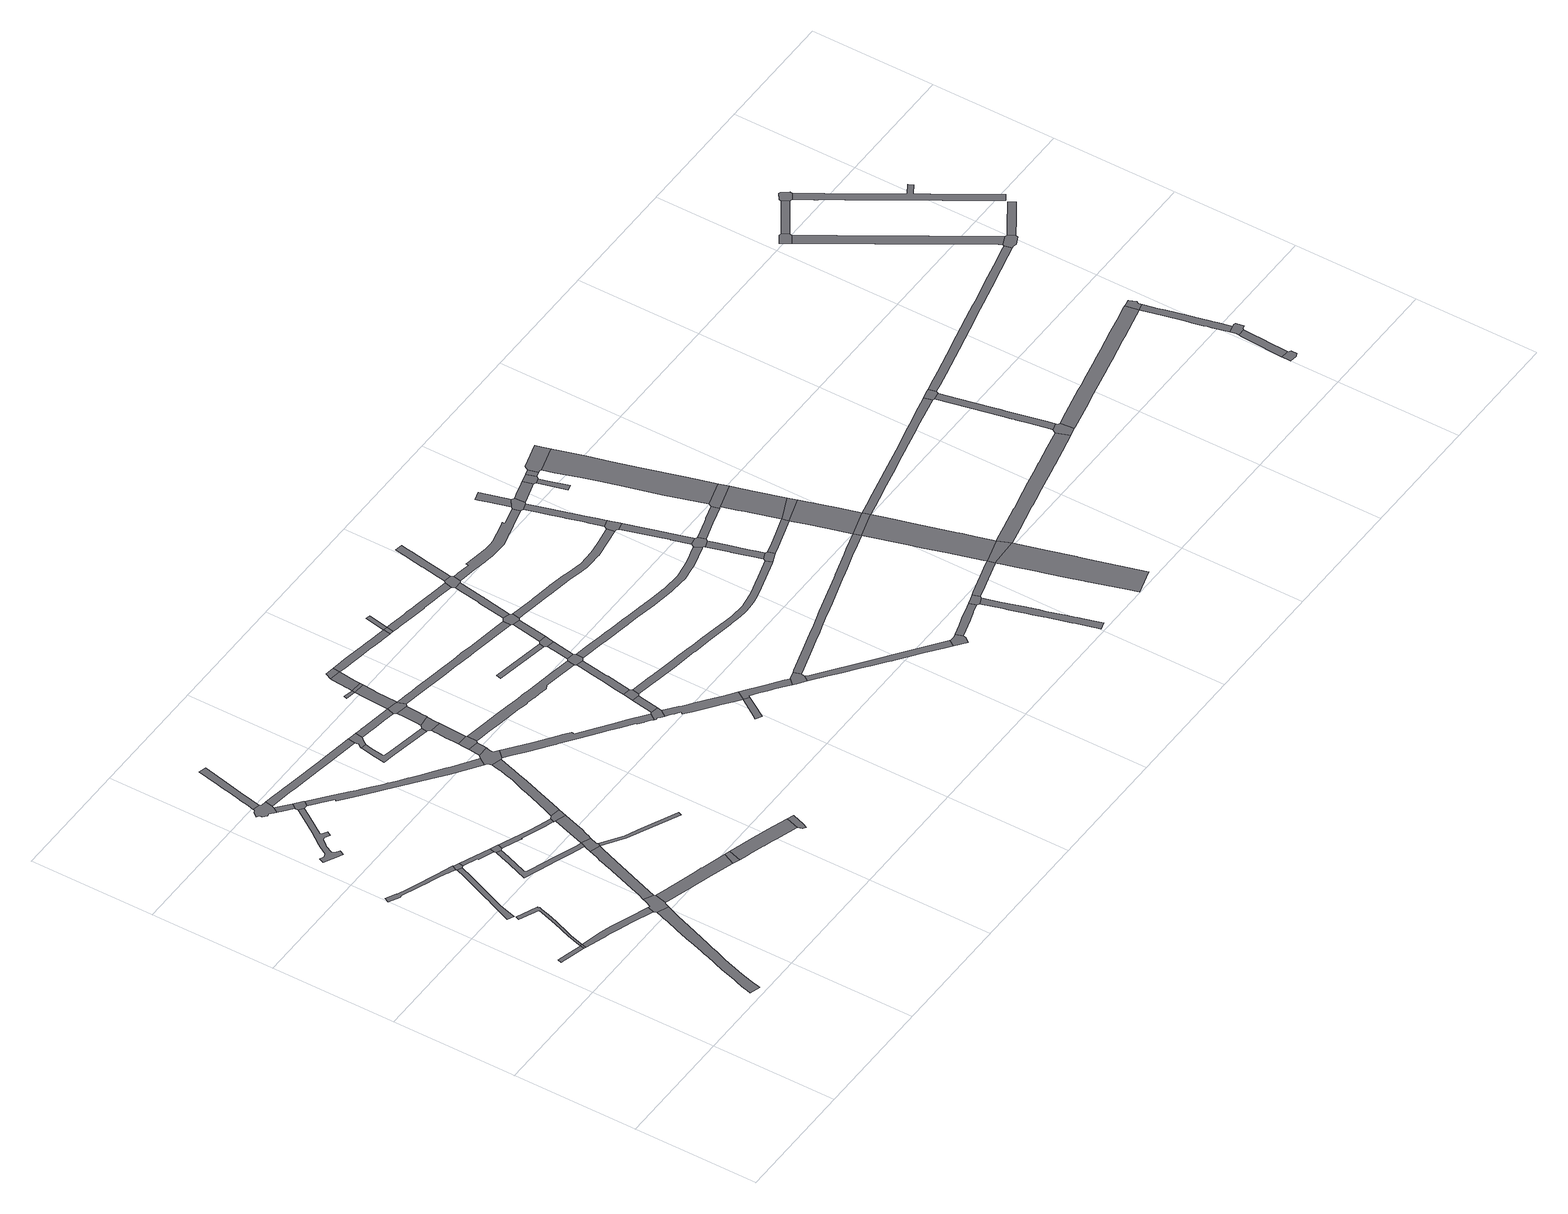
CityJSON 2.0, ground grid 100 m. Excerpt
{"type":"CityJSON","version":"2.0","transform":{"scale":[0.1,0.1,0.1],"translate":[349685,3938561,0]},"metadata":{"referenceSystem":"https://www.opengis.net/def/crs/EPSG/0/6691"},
"CityObjects":{
"road1":{"type":"Road","attributes":{"RoadStructureAttribute.sectionType":"1"},"geometry":[{"type":"MultiSurface","lod":"1","boundaries":[[[0,1,2,3,4,5,6]]]}]},
"road2":{"type":"Road","geometry":[{"type":"MultiSurface","lod":"1","boundaries":[[[7,8,9,0,6]]]}]},
"road3":{"type":"Road","attributes":{"RoadStructureAttribute.sectionType":"1"},"geometry":[{"type":"MultiSurface","lod":"1","boundaries":[[[10,11,12,13,14,15,16,17,9,8,18,19,20,21,22,23,24,25,26,27,28]]]}]},
"road4":{"type":"Road","attributes":{"function":"3","RoadStructureAttribute.sectionType":"1"},"geometry":[{"type":"MultiSurface","lod":"1","boundaries":[[[29,30,31,32,33,34,35,36,37,38,39,40,41,42,43,44,45,46,47,48,49,50,51,52,53,54,55,56,57,58,59,60,61,62,63,64,65,66,67,68,69,70,71,72,73]]]}]},
"road5":{"type":"Road","attributes":{"RoadStructureAttribute.sectionType":"1"},"geometry":[{"type":"MultiSurface","lod":"1","boundaries":[[[74,75,76,77,78,79,80,8,7,81,82,83,84,85,86,87,88]]]}]},
"road6":{"type":"Road","attributes":{"RoadStructureAttribute.sectionType":"1"},"geometry":[{"type":"MultiSurface","lod":"1","boundaries":[[[89,90,91,92,93,94,95,96,97,98,99,100,101,102,103,104,105,106,107,108,109,110,111,112,113,114]]]}]},
"road7":{"type":"Road","attributes":{"RoadStructureAttribute.sectionType":"1"},"geometry":[{"type":"MultiSurface","lod":"1","boundaries":[[[115,116,117,118,119,120,121,122,123,124,125,126,127,128,129,130,131,132,133,134,135,136,137,138,139,140]]]}]},
"road8":{"type":"Road","geometry":[{"type":"MultiSurface","lod":"1","boundaries":[[[141,142,105,104,126,125,143]]]}]},
"road9":{"type":"Road","geometry":[{"type":"MultiSurface","lod":"1","boundaries":[[[144,145,146,147,148,149,150,151,152,153,154,155,156,157,158,159,160,161,162,163,164,165,166,167]]]}]},
"road10":{"type":"Road","geometry":[{"type":"MultiSurface","lod":"1","boundaries":[[[87,44,43,168,169,170,171,172,173,174,88]]]}]},
"road11":{"type":"Road","attributes":{"RoadStructureAttribute.sectionType":"1"},"geometry":[{"type":"MultiSurface","lod":"1","boundaries":[[[175,176,177,178,179,180,141,143]]]}]},
"road12":{"type":"Road","geometry":[{"type":"MultiSurface","lod":"1","boundaries":[[[181,182,183,184,185,186,187,188,189,190,191,192,193,194]]]}]},
"road13":{"type":"Road","attributes":{"RoadStructureAttribute.sectionType":"1"},"geometry":[{"type":"MultiSurface","lod":"1","boundaries":[[[195,196,187,186,197,198,199]]]}]},
"road14":{"type":"Road","geometry":[{"type":"MultiSurface","lod":"1","boundaries":[[[200,201,202,179,178,203]]]}]},
"road15":{"type":"Road","attributes":{"RoadStructureAttribute.sectionType":"1"},"geometry":[{"type":"MultiSurface","lod":"1","boundaries":[[[204,205,206,207,208,209,210,211,212,213,214,215,216,217,218,200,203,219,220,221,222,223,224,225,226,227,228,229]]]}]},
"road16":{"type":"Road","geometry":[{"type":"MultiSurface","lod":"1","boundaries":[[[144,167,230,231,232,195,199]]]}]},
"road17":{"type":"Road","attributes":{"RoadStructureAttribute.sectionType":"1"},"geometry":[{"type":"MultiSurface","lod":"1","boundaries":[[[191,233,234,235,236,237,238,239,240,241,242,243,244,245,246,192]]]}]},
"road18":{"type":"Road","attributes":{"RoadStructureAttribute.sectionType":"1"},"geometry":[{"type":"MultiSurface","lod":"1","boundaries":[[[247,248,249,250,251,252,253,254,170,169,255,256,257,258,259]]]}]},
"road19":{"type":"Road","attributes":{"RoadStructureAttribute.sectionType":"1"},"geometry":[{"type":"MultiSurface","lod":"1","boundaries":[[[260,261,262,263,264,265,266,202,201,267,268,269,270,271,272,273,274,275,276]]]}]},
"road20":{"type":"Road","geometry":[{"type":"MultiSurface","lod":"1","boundaries":[[[277,278,279,280,281,282,283,204,229]]]}]},
"road21":{"type":"Road","attributes":{"RoadStructureAttribute.sectionType":"1"},"geometry":[{"type":"MultiSurface","lod":"1","boundaries":[[[284,285,286,287,279,288,289,290,291,292,293,294,280,279,278,295,296,297,298,299,300,301,302,303,304,305,172,171]]]}]},
"road22":{"type":"Road","attributes":{"function":"3","RoadStructureAttribute.sectionType":"1"},"geometry":[{"type":"MultiSurface","lod":"1","boundaries":[[[306,204,283,307,308,309,310,311,312]]]}]},
"road23":{"type":"Road","geometry":[{"type":"MultiSurface","lod":"1","boundaries":[[[313,314,247,259]]]}]},
"road24":{"type":"Road","attributes":{"RoadStructureAttribute.sectionType":"1"},"geometry":[{"type":"MultiSurface","lod":"1","boundaries":[[[315,316,317,318,319,320,321,322,323,324,325,189,188,326,327,328,329,330,331,332,333,334,335,336,337]]]}]},
"road25":{"type":"Road","geometry":[{"type":"MultiSurface","lod":"1","boundaries":[[[311,338,339,260,276,312]]]}]},
"road26":{"type":"Road","attributes":{"RoadStructureAttribute.sectionType":"1"},"geometry":[{"type":"MultiSurface","lod":"1","boundaries":[[[340,341,342,343,344,345,346,347,348,349,350,351,352,353,354,355,356,357,358,359,360,361,362,231,230,363,364,365,366,367,368,369,370,371,372,373,374,375,376]]]}]},
"road27":{"type":"Road","attributes":{"RoadStructureAttribute.sectionType":"1"},"geometry":[{"type":"MultiSurface","lod":"1","boundaries":[[[377,378,379,314,313,380,381,382,383,384,385,386,387,388]]]}]},
"road28":{"type":"Road","attributes":{"function":"3","RoadStructureAttribute.sectionType":"1"},"geometry":[{"type":"MultiSurface","lod":"1","boundaries":[[[389,390,391,392,393,394,395,396,397,398,339,338,399,400,401,402,403,404,405,406,407,408,409,410]]]}]},
"road29":{"type":"Road","geometry":[{"type":"MultiSurface","lod":"1","boundaries":[[[411,412,413,414,337,336,415,416,417,418]]]}]},
"road30":{"type":"Road","geometry":[{"type":"MultiSurface","lod":"1","boundaries":[[[419,388,387,420,421,422,423]]]}]},
"road31":{"type":"Road","attributes":{"RoadStructureAttribute.sectionType":"1"},"geometry":[{"type":"MultiSurface","lod":"1","boundaries":[[[417,424,425,426,427,428,429,430,431,432,433,434,435,418]]]}]},
"road32":{"type":"Road","geometry":[{"type":"MultiSurface","lod":"1","boundaries":[[[376,375,436,410,409,437,438,439,440,441,442,443,444]]]}]},
"road33":{"type":"Road","attributes":{"function":"3","RoadStructureAttribute.sectionType":"1"},"geometry":[{"type":"MultiSurface","lod":"1","boundaries":[[[443,445,446,447,444]]]}]},
"road34":{"type":"Road","geometry":[{"type":"MultiSurface","lod":"1","boundaries":[[[448,447,446,449,450,451,452]]]}]},
"road35":{"type":"Road","attributes":{"RoadStructureAttribute.sectionType":"1"},"geometry":[{"type":"MultiSurface","lod":"1","boundaries":[[[412,453,454,455,456,457,458,459,460,461,413]]]}]},
"road36":{"type":"Road","attributes":{"function":"3","RoadStructureAttribute.sectionType":"1"},"geometry":[{"type":"MultiSurface","lod":"1","boundaries":[[[451,462,463,464,465,466,467,468,469,470,471,472,473,452]]]}]},
"road37":{"type":"Road","geometry":[{"type":"MultiSurface","lod":"1","boundaries":[[[474,429,428,475,468,467,476,477,478]]]}]},
"road38":{"type":"Road","attributes":{"function":"3","RoadStructureAttribute.sectionType":"1"},"geometry":[{"type":"MultiSurface","lod":"1","boundaries":[[[479,480,481,482,483,484,485,486,474,478]]]}]},
"road39":{"type":"Road","geometry":[{"type":"MultiSurface","lod":"1","boundaries":[[[458,457,483,482,487,488]]]}]},
"road40":{"type":"Road","attributes":{"function":"3","RoadStructureAttribute.sectionType":"1"},"geometry":[{"type":"MultiSurface","lod":"1","boundaries":[[[489,490,491,492]]]}]},
"road41":{"type":"Road","attributes":{"function":"3","RoadStructureAttribute.sectionType":"1"},"geometry":[{"type":"MultiSurface","lod":"1","boundaries":[[[493,494,458,488,495,496,497,498,499,500]]]}]},
"road42":{"type":"Road","attributes":{"RoadStructureAttribute.sectionType":"1"},"geometry":[{"type":"MultiSurface","lod":"1","boundaries":[[[501,502,503,504,505,506,507,508,509,510,511,512,513,438,437,514,515,516,517,518,519,520,521,522,523,524,525,526,527,528,529,530,531]]]}]},
"road43":{"type":"Road","geometry":[{"type":"MultiSurface","lod":"1","boundaries":[[[532,492,491,493,500]]]}]},
"road44":{"type":"Road","attributes":{"function":"3","RoadStructureAttribute.sectionType":"1"},"geometry":[{"type":"MultiSurface","lod":"1","boundaries":[[[532,533,534,535,536,537,538,539,492]]]}]},
"road45":{"type":"Road","geometry":[{"type":"MultiSurface","lod":"1","boundaries":[[[536,535,540,541]]]}]},
"road46":{"type":"Road","attributes":{"RoadStructureAttribute.sectionType":"1"},"geometry":[{"type":"MultiSurface","lod":"1","boundaries":[[[542,543,544,545,546,547,548,549,550,551,552,553,554,555,556,450,449,557,558,559,560,561,562,563,564,565,566,567,568,569,570,571,572]]]}]},
"road47":{"type":"Road","geometry":[{"type":"MultiSurface","lod":"1","boundaries":[[[530,573,574,575,576,577,578,579,531]]]}]},
"road48":{"type":"Road","attributes":{"RoadStructureAttribute.sectionType":"1"},"geometry":[{"type":"MultiSurface","lod":"1","boundaries":[[[580,581,582,583,584,585,586,587,588,540,535,589,590,591,592,593,594,595,596,597,598]]]}]},
"road49":{"type":"Road","attributes":{"RoadStructureAttribute.sectionType":"1"},"geometry":[{"type":"MultiSurface","lod":"1","boundaries":[[[599,600,579,578]]]}]},
"road50":{"type":"Road","attributes":{"RoadStructureAttribute.sectionType":"1"},"geometry":[{"type":"MultiSurface","lod":"1","boundaries":[[[487,601,602,603,604,605,606,607,608,609,610,611,612,613,614,615,616,617,618,619,620,621,622,623,624,625,488]]]}]},
"road51":{"type":"Road","geometry":[{"type":"MultiSurface","lod":"1","boundaries":[[[626,627,628,600,599,629,630]]]}]},
"road52":{"type":"Road","attributes":{"RoadStructureAttribute.sectionType":"1"},"geometry":[{"type":"MultiSurface","lod":"1","boundaries":[[[631,632,633,634,635,636,637,577,576,638,639,640,641,642,643,644,645,646,647]]]}]},
"road53":{"type":"Road","geometry":[{"type":"MultiSurface","lod":"1","boundaries":[[[647,648,649,650,651,652,653,654]]]}]},
"road54":{"type":"Road","attributes":{"RoadStructureAttribute.sectionType":"1"},"geometry":[{"type":"MultiSurface","lod":"1","boundaries":[[[655,656,657,658]]]}]},
"road55":{"type":"Road","attributes":{"RoadStructureAttribute.sectionType":"1"},"geometry":[{"type":"MultiSurface","lod":"1","boundaries":[[[626,659,660,661,662,663,664,665,666,667,668,669,627]]]}]},
"road56":{"type":"Road","geometry":[{"type":"MultiSurface","lod":"1","boundaries":[[[580,598,670,671,672,673]]]}]},
"road57":{"type":"Road","attributes":{"RoadStructureAttribute.sectionType":"1"},"geometry":[{"type":"MultiSurface","lod":"1","boundaries":[[[672,674,675,673]]]}]},
"road58":{"type":"Road","geometry":[{"type":"MultiSurface","lod":"1","boundaries":[[[665,664,676,677,678,679,680,681,542,572]]]}]},
"road59":{"type":"Road","attributes":{"RoadStructureAttribute.sectionType":"1"},"geometry":[{"type":"MultiSurface","lod":"1","boundaries":[[[682,683,684,685,681,680]]]}]},
"road60":{"type":"Road","attributes":{"RoadStructureAttribute.sectionType":"1"},"geometry":[{"type":"MultiSurface","lod":"1","boundaries":[[[686,687,688,689,690,691,692,693,694,695,696,697,698,631,647,654]]]}]},
"road61":{"type":"Road","geometry":[{"type":"MultiSurface","lod":"1","boundaries":[[[655,658,683,682,699,700,701,702]]]}]},
"road62":{"type":"Road","attributes":{"RoadStructureAttribute.sectionType":"1"},"geometry":[{"type":"MultiSurface","lod":"1","boundaries":[[[701,703,704,705,702]]]}]},
"road63":{"type":"Road","attributes":{"RoadStructureAttribute.sectionType":"1"},"geometry":[{"type":"MultiSurface","lod":"1","boundaries":[[[671,706,707,708,709,710,711,712,713,714,715,716,717,718,719,720,721,722,723,724,725,726,727,728,729,730,731,672]]]}]},
"road64":{"type":"Road","geometry":[{"type":"MultiSurface","lod":"1","boundaries":[[[732,733,693,692,734,735,736,737,738]]]}]},
"road65":{"type":"Road","geometry":[{"type":"MultiSurface","lod":"1","boundaries":[[[739,740,741,742,612,611,705,704,743]]]}]},
"road66":{"type":"Road","attributes":{"RoadStructureAttribute.sectionType":"1"},"geometry":[{"type":"MultiSurface","lod":"1","boundaries":[[[740,744,745,746,747,748,749,750,751,752,753,754,741]]]}]},
"road67":{"type":"Road","geometry":[{"type":"MultiSurface","lod":"1","boundaries":[[[755,720,719,750,749,756,757,758]]]}]},
"road68":{"type":"Road","attributes":{"RoadStructureAttribute.sectionType":"1"},"geometry":[{"type":"MultiSurface","lod":"1","boundaries":[[[629,759,760,761,762,763,764,765,766,767,768,769,770,771,772,773,774,775,776,777,778,779,780,781,782,783,784,785,786,787,788,789,790,791,792,793,794,795,796,797,798,799,800,801,802,803,804,805,806,807,808,630]]]}]},
"road69":{"type":"Road","attributes":{"RoadStructureAttribute.sectionType":"1"},"geometry":[{"type":"MultiSurface","lod":"1","boundaries":[[[809,810,811,812,736,735,813,814,815,816,817,818,819,820,821,822,823,824,825,826]]]}]},
"road70":{"type":"Road","attributes":{"RoadStructureAttribute.sectionType":"1"},"geometry":[{"type":"MultiSurface","lod":"1","boundaries":[[[827,828,829,830,831,832,833,834,835,836,837,838,839,840,841,842,843,844,755,758]]]}]},
"road71":{"type":"Road","attributes":{"RoadStructureAttribute.sectionType":"1"},"geometry":[{"type":"MultiSurface","lod":"1","boundaries":[[[845,846,847,848,849,850,851,852,853,854,855,856,857,858,859,860,861,862,863,864,865,866,867,868,869,870,679,678,871,872,873,874,875,876,877,878,879,880,881,882,883,884,885,886,887,888,889,890,891]]]}]},
"road72":{"type":"Road","attributes":{"RoadStructureAttribute.sectionType":"1"},"geometry":[{"type":"MultiSurface","lod":"1","boundaries":[[[892,893,894,895,896,897,898,899,900,901,902,903,739,743,904,905,906,907,908,909,910,911,912,913,914,915,916,917,918]]]}]},
"road73":{"type":"Road","geometry":[{"type":"MultiSurface","lod":"1","boundaries":[[[919,920,921,922,923,826,825,924]]]}]},
"road74":{"type":"Road","attributes":{"RoadStructureAttribute.sectionType":"1"},"geometry":[{"type":"MultiSurface","lod":"1","boundaries":[[[925,926,927,928,929,930,931,932,933,934,935,936,937,938,939,940,941,942,943,944,945,946,947,948,949,950,951,952,953,757,756]]]}]},
"road75":{"type":"Road","attributes":{"RoadStructureAttribute.sectionType":"1"},"geometry":[{"type":"MultiSurface","lod":"1","boundaries":[[[954,955,956,957,958,959,960,961,962,963,964,965,966,967,968,738,737,969,970,971,972,973,974,975,976,977,978,979,980,981,982,983]]]}]},
"road76":{"type":"Road","attributes":{"RoadStructureAttribute.sectionType":"1"},"geometry":[{"type":"MultiSurface","lod":"1","boundaries":[[[984,985,986,987,988,989,921,920,990,991,992,993,994,995]]]}]},
"road77":{"type":"Road","geometry":[{"type":"MultiSurface","lod":"1","boundaries":[[[996,997,998,999,984,995,1000]]]}]},
"road78":{"type":"Road","attributes":{"RoadStructureAttribute.sectionType":"1"},"geometry":[{"type":"MultiSurface","lod":"1","boundaries":[[[1001,1002,1003,1004,1005,1006,1007,1008,1009,1010,1011,1012,1013,1014,1015,1016,1017,1018,1019,1020,1021,1022,1023,1024,1025,1026,1027,1028,1029,996,1000]]]}]},
"road79":{"type":"Road","geometry":[{"type":"MultiSurface","lod":"1","boundaries":[[[1030,1031,1032,845,891,1033,1034,1035,1036]]]}]},
"road80":{"type":"Road","geometry":[{"type":"MultiSurface","lod":"1","boundaries":[[[1037,783,782,1038,1039,1040,1041]]]}]},
"road81":{"type":"Road","geometry":[{"type":"MultiSurface","lod":"1","boundaries":[[[917,1042,1043,1044,1045,1046,1047,1048,1049,1050,1051,1052,918]]]}]},
"road82":{"type":"Road","attributes":{"RoadStructureAttribute.sectionType":"1"},"geometry":[{"type":"MultiSurface","lod":"1","boundaries":[[[1034,1053,1054,1055,1056,1057,1058,1037,1041,1059,1060,1061,1062,1063,1064,1065,1066,1035]]]}]},
"road83":{"type":"Road","attributes":{"RoadStructureAttribute.sectionType":"1"},"geometry":[{"type":"MultiSurface","lod":"1","boundaries":[[[1045,1067,1068,1069,1070,1071,1072,1032,1031,1073,1074,1075,1076,1046]]]}]},
"road84":{"type":"Road","attributes":{"RoadStructureAttribute.sectionType":"1"},"geometry":[{"type":"MultiSurface","lod":"1","boundaries":[[[1051,1077,1078,1079,1080,1081,1082,1083,1084,1085,1086,1087,1088,1089,1090,1091,1052]]]}]},
"road85":{"type":"Road","geometry":[{"type":"MultiSurface","lod":"1","boundaries":[[[1092,1093,1094,939,938,1095,1083,1082,1096,1097]]]}]},
"road86":{"type":"Road","attributes":{"RoadStructureAttribute.sectionType":"1"},"geometry":[{"type":"MultiSurface","lod":"1","boundaries":[[[1098,1099,1100,1101,1094,1093,1102]]]}]},
"road87":{"type":"Road","attributes":{"RoadStructureAttribute.sectionType":"1"},"geometry":[{"type":"MultiSurface","lod":"1","boundaries":[[[1103,1104,1105,1106,1107,1108,1109,1092,1097]]]}]},
"road88":{"type":"Road","attributes":{"RoadStructureAttribute.sectionType":"1"},"geometry":[{"type":"MultiSurface","lod":"1","boundaries":[[[1110,1111,1112,1113,998,997,1114,1115,1116,1117,1118,1119]]]}]},
"road89":{"type":"Road","attributes":{"RoadStructureAttribute.sectionType":"1"},"geometry":[{"type":"MultiSurface","lod":"1","boundaries":[[[1120,1121,1122,1123,1124,1125,1126,1127,1030,1036]]]}]},
"road90":{"type":"Road","attributes":{"RoadStructureAttribute.sectionType":"1"},"geometry":[{"type":"MultiSurface","lod":"1","boundaries":[[[1128,1129,1130,1040,1039,1131,1132,1133]]]}]},
"road91":{"type":"Road","attributes":{"RoadStructureAttribute.sectionType":"1"},"geometry":[{"type":"MultiSurface","lod":"1","boundaries":[[[1134,1135,1136,1137,1138,1139]]]}]},
"road92":{"type":"Road","geometry":[{"type":"MultiSurface","lod":"1","boundaries":[[[1140,1141,1142,1107,1106,1134,1139]]]}]},
"road93":{"type":"Road","attributes":{"RoadStructureAttribute.sectionType":"1"},"geometry":[{"type":"MultiSurface","lod":"1","boundaries":[[[1143,1142,1141,1144]]]}]},
"road94":{"type":"Road","attributes":{"function":"2","RoadStructureAttribute.sectionType":"1"},"geometry":[{"type":"MultiSurface","lod":"1","boundaries":[[[1145,1146,1147,1148,1149,1150,1151,1152,1153,1154,1155,1156,1157,1158,1159,1160,1161,1162,1163,1118]]]}]},
"road95":{"type":"Road","attributes":{"function":"2","RoadStructureAttribute.sectionType":"1"},"geometry":[{"type":"MultiSurface","lod":"1","boundaries":[[[1164,1165,1166,1167,1119,1168,1169,1170,1171,1172,1173,1174,1175,1176,1177,1178,983]]]}]},
"road96":{"type":"Road","geometry":[{"type":"MultiSurface","lod":"1","boundaries":[[[1122,1179,1180,1181,1182,1123]]]}]},
"road97":{"type":"Road","attributes":{"function":"2","RoadStructureAttribute.sectionType":"1"},"geometry":[{"type":"MultiSurface","lod":"1","boundaries":[[[1183,1184,1185,1180,1179,1186,1187,1188,1189,1190,1133]]]}]},
"road98":{"type":"Road","geometry":[{"type":"MultiSurface","lod":"1","boundaries":[[[1178,1191,954,983]]]}]},
"road99":{"type":"Road","attributes":{"function":"2","RoadStructureAttribute.sectionType":"1"},"geometry":[{"type":"MultiSurface","lod":"1","boundaries":[[[1191,1192,1193,1132,1194,1195,1196,954]]]}]},
"road100":{"type":"Road","geometry":[{"type":"MultiSurface","lod":"1","boundaries":[[[1119,1118,1163,1168]]]}]},
"road101":{"type":"Road","geometry":[{"type":"MultiSurface","lod":"1","boundaries":[[[1132,1193,1183,1133]]]}]},
"road102":{"type":"Road","attributes":{"function":"2","RoadStructureAttribute.sectionType":"1"},"geometry":[{"type":"MultiSurface","lod":"1","boundaries":[[[1197,1198,1199,1200,1201,1202,1203,1204,1182,1181,1205,1206,1207,1208,1209,1210,1211,1212,1213]]]}]},
"road103":{"type":"Road","geometry":[{"type":"MultiSurface","lod":"1","boundaries":[[[1214,1197,1213,1215,1216,1217,1143,1144]]]}]},
"road104":{"type":"Road","attributes":{"RoadStructureAttribute.sectionType":"1"},"geometry":[{"type":"MultiSurface","lod":"1","boundaries":[[[1218,1219,1220,1221,1222,1223,1224,1225,1226,1227,1228,1229,1230,1231,1232,1168,1163,1233,1234,1235,1236,1237,1238,1239,1240,1241,1242,1243,1244,1245,1246,1247,1248,1249,1250]]]}]},
"road105":{"type":"Road","attributes":{"RoadStructureAttribute.sectionType":"1"},"geometry":[{"type":"MultiSurface","lod":"1","boundaries":[[[1178,1251,1252,1253,1254,1255,1256,1257,1258,1259,1260,1261,1262,1263,1264,1265,1266,1267,1268,1269,1270,1271,1272,1273,1274,1275,1276,1277,1191]]]}]},
"road106":{"type":"Road","geometry":[{"type":"MultiSurface","lod":"1","boundaries":[[[1278,1279,1280,1281,1282,1283,1284,1218,1250]]]}]},
"road107":{"type":"Road","attributes":{"RoadStructureAttribute.sectionType":"1"},"geometry":[{"type":"MultiSurface","lod":"1","boundaries":[[[1285,1286,1287,1288,1289,1290,1291,1292,1284,1283,1293,1294,1295,1296,1297,1298,1299,1300]]]}]},
"road108":{"type":"Road","geometry":[{"type":"MultiSurface","lod":"1","boundaries":[[[1301,1302,1266,1265,1285,1300,1303,1304]]]}]},
"road109":{"type":"Road","attributes":{"RoadStructureAttribute.sectionType":"1"},"geometry":[{"type":"MultiSurface","lod":"1","boundaries":[[[1305,1306,1307,1308,1309,1310,1311,1312,1313,1314,1315,1316,1317,1281,1280,1318,1319,1320,1321,1322,1323,1324,1325,1326,1327,1328,1329,1330,1331,1332]]]}]},
"road110":{"type":"Road","attributes":{"RoadStructureAttribute.sectionType":"1"},"geometry":[{"type":"MultiSurface","lod":"1","boundaries":[[[1303,1333,1334,1335,1336,1337,1338,1339,1340,1341,1342,1343,1344,1345,1346,1347,1348,1349,1350,1351,1352,1353,1354,1355,1356,1357,1358,1359,1360,1361,1362,1363,1364,1304]]]}]},
"road111":{"type":"Road","geometry":[{"type":"MultiSurface","lod":"1","boundaries":[[[1365,1366,1367,1368,1369,1370]]]}]},
"road112":{"type":"Road","attributes":{"RoadStructureAttribute.sectionType":"1"},"geometry":[{"type":"MultiSurface","lod":"1","boundaries":[[[1371,1372,1373,1374,1375,1376,1377,1378,1379,1380,1381,1365,1370]]]}]},
"road113":{"type":"Road","geometry":[{"type":"MultiSurface","lod":"1","boundaries":[[[1382,1383,1384,1385,1386,1387,1388]]]}]},
"road114":{"type":"Road","geometry":[{"type":"MultiSurface","lod":"1","boundaries":[[[1389,1390,1391,1392,1378,1377,1393,1394,1395]]]}]},
"road115":{"type":"Road","attributes":{"RoadStructureAttribute.sectionType":"1"},"geometry":[{"type":"MultiSurface","lod":"1","boundaries":[[[1390,1396,1397,1398,1399,1400,1401,1402,1403,1404,1405,1406,1407,1408,1331,1409,1410,1411,1412,1413,1414,1415,1391]]]}]},
"road116":{"type":"Road","geometry":[{"type":"MultiSurface","lod":"1","boundaries":[[[1331,1408,1416,1417,1418,1419,1332]]]}]},
"road117":{"type":"Road","attributes":{"RoadStructureAttribute.sectionType":"1"},"geometry":[{"type":"MultiSurface","lod":"1","boundaries":[[[1420,1421,1422,1423,1386,1385,1424,1425,1426,1427,1428,1429]]]}]},
"road118":{"type":"Road","attributes":{"RoadStructureAttribute.sectionType":"1"},"geometry":[{"type":"MultiSurface","lod":"1","boundaries":[[[1430,1431,1432,1433,1434,1435,1436,1437,1438,1439,1440,1441,1442,1443,1444,1445,1383,1382,1446,1447,1448,1449,1450,1451,1452,1453]]]}]},
"road119":{"type":"Road","geometry":[{"type":"MultiSurface","lod":"1","boundaries":[[[1454,1455,1456,1457,1429,1428,1458,1459,1460,1461]]]}]},
"road120":{"type":"Road","geometry":[{"type":"MultiSurface","lod":"1","boundaries":[[[1352,1351,1462,1463,1464,1465,1466,1430,1453]]]}]},
"road121":{"type":"Road","geometry":[{"type":"MultiSurface","lod":"1","boundaries":[[[1458,1467,1468,1469,1470,1471,1472,1473,1474,1475,1476,1477,1478,1479,1480,1481,1482,1483,1484,1485,1486,1487,1488,1489,1490,1491,1492,1493,1494,1495,1496,1497,1498,1499,1500,1501,1502,1503,1504,1505,1506,1507,1508,1459]]]}]},
"road122":{"type":"Road","attributes":{"RoadStructureAttribute.sectionType":"1"},"geometry":[{"type":"MultiSurface","lod":"1","boundaries":[[[1465,1509,1510,1511,1512,1513,1514,1515,1516,1517,1518,1466]]]}]}
},
"vertices":[
[353,1326,0],[293,1342,0],[235,1358,0],[148,1381,0],[139,1348,0],[235,1322,0],[344,1293,0],
[362,1288,0],[372,1325,0],[354,1331,0],
[345,1834,0],[499,1764,0],[468,1665,0],[443,1596,0],[419,1529,0],[415,1519,0],[391,1453,0],[357,1340,0],[375,1335,0],[406,1441,0],[422,1483,0],[465,1597,0],[485,1651,0],[498,1689,0],[518,1754,0],[525,1776,0],[516,1781,0],[521,1792,0],[357,1861,0],
[678,52,0],[684,76,0],[689,100,0],[693,119,0],[711,185,0],[731,256,0],[750,311,0],[756,331,0],[785,411,0],[817,497,0],[837,553,0],[852,598,0],[930,804,0],[976,925,0],[1018,1028,0],[928,1065,0],[923,1051,0],[916,1028,0],[905,998,0],[895,966,0],[894,964,0],[879,924,0],[862,878,0],[845,831,0],[839,814,0],[838,811,0],[836,805,0],[816,745,0],[801,700,0],[787,661,0],[765,596,0],[750,554,0],[750,553,0],[733,502,0],[721,467,0],[707,427,0],[690,379,0],[688,373,0],[668,315,0],[648,245,0],[635,210,0],[620,163,0],[608,124,0],[603,108,0],[594,77,0],
[780,1202,0],[770,1205,0],[706,1229,0],[641,1253,0],[574,1278,0],[543,1285,0],[511,1293,0],[508,1238,0],[523,1233,0],[524,1233,0],[557,1225,0],[639,1194,0],[745,1155,0],[916,1091,0],[935,1144,0],
[1,2692,0],[86,2648,0],[109,2648,0],[139,2635,0],[196,2611,0],[205,2608,0],[259,2587,0],[295,2573,0],[328,2560,0],[339,2556,0],[340,2555,0],[414,2527,0],[476,2502,0],[474,2497,0],[524,2477,0],[528,2475,0],[549,2511,0],[543,2515,0],[426,2556,0],[361,2580,0],[282,2609,0],[186,2646,0],[105,2680,0],[100,2682,0],[102,2686,0],[19,2728,0],
[353,1878,0],[357,1893,0],[395,2019,0],[396,2024,0],[425,2093,0],[437,2121,0],[483,2232,0],[485,2237,0],[525,2335,0],[530,2348,0],[571,2446,0],[535,2465,0],[504,2389,0],[473,2314,0],[470,2305,0],[445,2245,0],[419,2182,0],[407,2154,0],[387,2103,0],[382,2092,0],[360,2041,0],[352,2022,0],[347,2010,0],[334,1979,0],[301,1902,0],[300,1901,0],
[595,2487,0],[558,2506,0],[588,2454,0],
[443,3722,0],[384,3635,0],[304,3518,0],[226,3413,0],[211,3392,0],[172,3324,0],[143,3315,0],[108,3330,0],[91,3288,0],[201,3232,0],[233,3215,0],[255,3254,0],[222,3272,0],[209,3299,0],[240,3361,0],[258,3381,0],[289,3416,0],[308,3418,0],[345,3396,0],[366,3430,0],[328,3452,0],[325,3469,0],[435,3631,0],[480,3697,0],
[1034,1066,0],[1042,1072,0],[1068,1165,0],[1060,1178,0],[987,1217,0],[975,1190,0],[952,1138,0],
[702,2408,0],[705,2406,0],[703,2398,0],[822,2350,0],[837,2387,0],[777,2412,0],
[227,3931,0],[246,3916,0],[249,3896,0],[279,3868,0],[299,3872,0],[342,3836,0],[366,3877,0],[376,3895,0],[386,3956,0],[344,3963,0],[332,3975,0],[278,3987,0],[275,3973,0],[256,3966,0],
[473,3789,0],[391,3857,0],[366,3815,0],[368,3813,0],[442,3752,0],
[868,2315,0],[883,2322,0],[900,2361,0],[831,2333,0],
[1230,1887,0],[1190,1901,0],[1157,1913,0],[1084,1940,0],[1070,1945,0],[980,1978,0],[941,1993,0],[783,2052,0],[776,2070,0],[788,2100,0],[798,2129,0],[818,2182,0],[828,2209,0],[836,2231,0],[858,2288,0],[805,2266,0],[781,2196,0],[776,2184,0],[744,2099,0],[718,2030,0],[941,1950,0],[961,1943,0],[1076,1900,0],[1178,1861,0],[1189,1858,0],[1212,1849,0],
[510,3697,0],[541,3733,0],[533,3739,0],
[364,4114,0],[366,4123,0],[389,4226,0],[404,4292,0],[449,4493,0],[394,4509,0],[363,4372,0],[361,4363,0],[349,4307,0],[339,4260,0],[335,4241,0],[314,4146,0],[303,4100,0],[293,4054,0],
[1677,988,0],[1477,1047,0],[1472,1049,0],[1403,1068,0],[1245,1113,0],[1194,1127,0],[1185,1130,0],[1178,1132,0],[1069,1063,0],[1192,1025,0],[1232,1012,0],[1438,949,0],[1628,889,0],
[1317,2199,0],[1310,2201,0],[1272,2215,0],[1160,2255,0],[1141,2263,0],[948,2341,0],[909,2357,0],[972,2286,0],[1042,2257,0],[1044,2263,0],[1049,2260,0],[1122,2232,0],[1139,2226,0],[1229,2194,0],[1236,2192,0],[1301,2169,0],[1306,2167,0],
[1205,1827,0],[1193,1790,0],[1273,1764,0],[1288,1787,0],[1283,1790,0],[1290,1810,0],[1307,1858,0],
[1138,1397,0],[1142,1406,0],[1210,1588,0],[1261,1729,0],[1443,1651,0],[1444,1651,0],[1542,1605,0],[1847,1458,0],[1857,1485,0],[1553,1630,0],[1456,1675,0],[1168,1716,0],[1152,1679,0],[1147,1663,0],[1136,1628,0],[1122,1586,0],[1119,1578,0],[1109,1549,0],[1093,1504,0],[1054,1399,0],[1034,1340,0],[1011,1272,0],
[1269,2002,0],[1319,1889,0],[1330,1914,0],[1350,1963,0],[1359,1984,0],[1408,2132,0],[1323,2161,0],
[1687,870,0],[1720,976,0],
[1205,3825,0],[1002,3857,0],[948,3865,0],[923,3869,0],[822,3886,0],[755,3897,0],[634,3916,0],[631,3916,0],[558,3928,0],[528,3933,0],[475,3942,0],[454,3884,0],[485,3879,0],[558,3867,0],[623,3857,0],[667,3849,0],[714,3842,0],[872,3816,0],[992,3798,0],[1000,3797,0],[1221,3760,0],[1225,3759,0],[1235,3820,0],
[1431,2199,0],[1349,2213,0],
[1386,3067,0],[1359,3088,0],[1312,3121,0],[1291,3136,0],[1279,3145,0],[1194,3208,0],[1148,3242,0],[1135,3251,0],[1133,3253,0],[1129,3256,0],[1078,3293,0],[1028,3331,0],[1016,3338,0],[1009,3347,0],[994,3358,0],[970,3377,0],[915,3423,0],[864,3464,0],[829,3489,0],[816,3504,0],[799,3518,0],[692,3607,0],[642,3648,0],[560,3655,0],[594,3626,0],[607,3615,0],[649,3581,0],[671,3563,0],[661,3550,0],[728,3496,0],[888,3370,0],[936,3334,0],[1035,3256,0],[1206,3122,0],[1318,3035,0],[1525,2884,0],[1567,2941,0],
[2047,874,0],[1967,901,0],[1952,904,0],[1755,849,0],[1774,843,0],[1886,809,0],[1898,805,0],[1919,799,0],[1963,784,0],[2003,771,0],[2178,712,0],[2213,817,0],
[1553,2818,0],[1543,2770,0],[1542,2765,0],[1537,2746,0],[1528,2711,0],[1506,2635,0],[1464,2526,0],[1446,2475,0],[1405,2357,0],[1368,2262,0],[1436,2217,0],[1455,2271,0],[1469,2312,0],[1514,2442,0],[1518,2450,0],[1552,2547,0],[1562,2577,0],[1577,2625,0],[1596,2682,0],[1612,2737,0],[1640,2815,0],[1557,2837,0],
[1278,3726,0],[1300,3746,0],[1310,3807,0],[1262,3815,0],[1233,3731,0],[1210,3707,0],[1208,3696,0],[1254,3689,0],
[2260,801,0],[2188,675,0],[2212,662,0],[2231,695,0],[2267,799,0],
[1203,3663,0],[1190,3588,0],[1172,3482,0],[1279,3463,0],[1595,3405,0],[1603,3450,0],[1323,3500,0],[1239,3515,0],[1226,3530,0],[1229,3548,0],[1236,3590,0],[1246,3650,0],
[1548,2867,0],[1654,2819,0],[1706,2874,0],[1684,2894,0],[1672,2905,0],[1674,2923,0],[1677,2951,0],[1679,2963,0],[1592,2964,0],
[1685,3003,0],[1690,3045,0],[1604,3056,0],
[1608,3116,0],[1705,3059,0],[1705,3141,0],[1701,3144,0],[1609,3147,0],
[1322,3743,0],[1407,3728,0],[1417,3726,0],[1527,3710,0],[1618,3696,0],[1641,3755,0],[1389,3794,0],[1368,3798,0],[1367,3798,0],
[1702,3166,0],[1704,3226,0],[1706,3278,0],[1707,3293,0],[1711,3355,0],[1712,3373,0],[1621,3379,0],[1619,3348,0],[1618,3328,0],[1614,3249,0],[1613,3239,0],[1609,3166,0],
[1626,3468,0],[1604,3404,0],[1715,3417,0],[1720,3476,0],[1720,3479,0],
[1721,3487,0],[1724,3541,0],[1725,3547,0],[1732,3657,0],[1637,3673,0],[1637,3666,0],[1635,3621,0],[1629,3518,0],
[1751,3673,0],[1730,3738,0],
[1580,4076,0],[1576,4052,0],[1655,4038,0],[1660,4062,0],
[1658,4038,0],[1652,3970,0],[1731,3749,0],[1740,3910,0],[1744,3946,0],[1746,3957,0],[1750,4022,0],[1751,4031,0],
[2447,2301,0],[2445,2303,0],[2350,2370,0],[2349,2371,0],[2279,2421,0],[2133,2529,0],[2136,2552,0],[2082,2592,0],[2065,2605,0],[1994,2657,0],[1904,2723,0],[1843,2769,0],[1754,2837,0],[1709,2777,0],[1800,2708,0],[1950,2597,0],[1976,2577,0],[1989,2567,0],[2100,2486,0],[2248,2376,0],[2289,2345,0],[2365,2288,0],[2366,2288,0],[2387,2272,0],[2454,2223,0],[2453,2216,0],[2494,2184,0],[2498,2182,0],[2543,2148,0],[2553,2141,0],[2591,2191,0],
[1753,4055,0],
[1753,4057,0],[1757,4107,0],[1773,4237,0],[1678,4251,0],[1676,4229,0],[1664,4108,0],[1664,4104,0],
[1778,4296,0],[1705,4307,0],
[2727,2967,0],[2530,3001,0],[2351,3031,0],[2310,3038,0],[2292,3041,0],[2222,3053,0],[2168,3062,0],[2154,3064,0],[2119,3070,0],[2001,3091,0],[1957,3098,0],[1848,3116,0],[1829,3120,0],[1806,3123,0],[1748,3133,0],[1737,3054,0],[1752,3051,0],[1792,3045,0],[1836,3037,0],[1941,3019,0],[2141,2985,0],[2159,2982,0],[2208,2973,0],[2222,2971,0],[2290,2960,0],[2294,2959,0],[2338,2952,0],[2408,2940,0],[2441,2955,0],[2521,2941,0],[2717,2908,0],
[2565,2131,0],[2579,2132,0],[2598,2116,0],[2622,2098,0],[2659,2148,0],[2666,2183,0],[2605,2194,0],
[2296,4213,0],[2217,4226,0],[2209,4228,0],[2113,4243,0],[2093,4247,0],[2086,4248,0],[1936,4273,0],[1926,4274,0],[1921,4275,0],[1835,4227,0],[1911,4215,0],[1990,4202,0],[1997,4201,0],[2068,4190,0],[2074,4188,0],[2103,4184,0],[2194,4168,0],[2206,4166,0],[2287,4154,0],
[2698,2361,0],[2638,2372,0],
[1919,3647,0],[1920,3646,0],[2097,3617,0],[2138,3610,0],[2263,3589,0],[2308,3582,0],[2312,3581,0],[2407,3566,0],[2446,3561,0],[2467,3557,0],[2818,3500,0],[2818,3562,0],[2756,3572,0],[2478,3616,0],[2456,3620,0],[2392,3631,0],[2380,3633,0],[2310,3644,0],[2173,3666,0],[2105,3677,0],[1930,3706,0],[1886,3713,0],[1817,3724,0],[1811,3725,0],[1743,3736,0],
[2716,2446,0],[2654,2456,0],[2649,2428,0],[2715,2370,0],[2725,2430,0],
[3107,1800,0],[3020,1866,0],[2967,1906,0],[2845,2000,0],[2814,2024,0],[2780,2051,0],[2759,2068,0],[2650,2078,0],[2677,2057,0],[2683,2052,0],[2721,2022,0],[2708,2006,0],[2764,1961,0],[2916,1845,0],[2925,1838,0],[3006,1776,0],[3062,1733,0],
[2978,1606,0],[2974,1600,0],[2963,1584,0],[2943,1553,0],[2989,1528,0],[3051,1622,0],[3105,1704,0],
[2765,3224,0],[2334,3302,0],[2327,3263,0],[2758,3185,0],
[2733,2550,0],[2738,2577,0],[2749,2652,0],[2752,2672,0],[2766,2762,0],[2784,2880,0],[2726,2891,0],[2722,2861,0],[2703,2746,0],[2688,2660,0],[2665,2526,0],
[2293,4153,0],[2320,4148,0],[2330,4207,0],[2296,4214,0],
[2361,4370,0],[2327,4376,0],
[2793,2886,0],[2804,2893,0],[2811,2892,0],[2814,2952,0],[2803,2970,0],[2744,2977,0],
[2837,3155,0],[2775,3166,0],[2771,3144,0],[2762,3090,0],
[3115,1719,0],[3174,1676,0],[3229,1636,0],[3258,1614,0],[3266,1608,0],[3345,1548,0],[3372,1524,0],[3414,1570,0],[3382,1596,0],[3306,1654,0],[3273,1678,0],[3238,1704,0],[3151,1768,0],
[2843,3192,0],[2847,3216,0],[2850,3231,0],[2788,3241,0],
[2889,3471,0],[2890,3474,0],[2831,3485,0],
[2362,4141,0],[2363,4140,0],[2368,4140,0],[2371,4139,0],[2400,4134,0],[2473,4122,0],[2490,4120,0],[2633,4096,0],[2640,4095,0],[2701,4086,0],[2745,4080,0],[2795,4072,0],[2892,4055,0],[2913,4052,0],[2926,4111,0],[2765,4137,0],[2757,4139,0],[2754,4139,0],[2650,4156,0],[2606,4163,0],[2599,4164,0],[2534,4175,0],[2512,4178,0],[2487,4182,0],[2373,4200,0],[2341,4205,0],
[3452,1580,0],[3416,1570,0],[3394,1504,0],[3460,1460,0],[3491,1505,0],[3498,1531,0],[3481,1589,0],
[2917,3545,0],[2905,3561,0],[2850,3582,0],[2822,3565,0],[2906,3486,0],
[2944,3787,0],[2947,3796,0],[2948,3805,0],[2951,3823,0],[2981,4001,0],[2985,4024,0],[2924,4023,0],[2914,3959,0],[2892,3828,0],[2889,3814,0],[2885,3797,0],
[2942,4124,0],[3003,4035,0],[3014,4097,0],[3002,4113,0],
[2831,2350,0],[2885,2341,0],[2899,2338,0],[3095,2305,0],[3280,2277,0],[3292,2275,0],[3449,2250,0],[3654,2217,0],[3671,2214,0],[3731,2205,0],[3764,2201,0],[3808,2198,0],[3833,2197,0],[3855,2198,0],[3895,2201,0],[3936,2207,0],[3990,2216,0],[4012,2220,0],[4061,2233,0],[4078,2238,0],[4179,2268,0],[4283,2297,0],[4327,2310,0],[4342,2315,0],[4324,2364,0],[4158,2317,0],[4157,2316,0],[4137,2311,0],[4095,2299,0],[3993,2269,0],[3881,2252,0],[3853,2247,0],[3731,2256,0],[3630,2274,0],[3627,2275,0],[3622,2275,0],[3512,2294,0],[3415,2311,0],[3414,2311,0],[3337,2324,0],[3322,2327,0],[3275,2335,0],[3177,2352,0],[3171,2353,0],[3105,2364,0],[2965,2388,0],[2955,2390,0],[2947,2391,0],[2939,2392,0],[2899,2399,0],
[4283,894,0],[4001,1109,0],[3934,1160,0],[3506,1484,0],[3462,1459,0],[3475,1450,0],[3581,1366,0],[3661,1303,0],[3775,1213,0],[3830,1170,0],[3922,1097,0],[3952,1074,0],[3972,1058,0],[4067,986,0],[4135,934,0],[4263,835,0],[4311,798,0],[4343,848,0],
[3004,4124,0],[3006,4136,0],[3006,4137,0],[3038,4324,0],[3046,4366,0],[3046,4367,0],[3067,4485,0],[3073,4515,0],[3077,4542,0],[3078,4544,0],[3082,4571,0],[3022,4581,0],[3009,4508,0],[3002,4469,0],[3001,4467,0],[2979,4334,0],[2978,4330,0],[2953,4185,0],
[4173,2860,0],[4166,2858,0],[4107,2842,0],[4050,2826,0],[4001,2813,0],[3957,2807,0],[3865,2794,0],[3714,2800,0],[3702,2802,0],[3685,2805,0],[3648,2811,0],[3563,2825,0],[3508,2834,0],[3502,2835,0],[3453,2844,0],[3444,2845,0],[3346,2862,0],[3300,2872,0],[3281,2873,0],[3273,2874,0],[3167,2893,0],[3104,2903,0],[3053,2912,0],[2947,2932,0],[2934,2934,0],[2908,2938,0],[3019,2857,0],[3027,2855,0],[3035,2854,0],[3044,2852,0],[3250,2817,0],[3258,2816,0],[3262,2815,0],[3280,2814,0],[3364,2799,0],[3497,2775,0],[3504,2774,0],[3513,2772,0],[3709,2740,0],[3715,2740,0],[3822,2736,0],[3868,2734,0],[3960,2745,0],[3984,2748,0],[4014,2752,0],[4192,2802,0],[4198,2804,0],
[3850,3442,0],[3739,3426,0],[3605,3425,0],[3476,3453,0],[3445,3460,0],[3300,3486,0],[3288,3486,0],[3194,3501,0],[3190,3502,0],[3167,3506,0],[3127,3512,0],[3110,3515,0],[2951,3479,0],[3051,3464,0],[3184,3442,0],[3262,3428,0],[3288,3424,0],[3440,3401,0],[3478,3392,0],[3539,3378,0],[3593,3366,0],[3632,3366,0],[3741,3365,0],[3743,3365,0],[3751,3366,0],[4007,3404,0],[3996,3464,0],
[4429,774,0],[4433,794,0],[4416,851,0],[4389,843,0],[4354,844,0],[4396,732,0],
[3042,4029,0],[3147,4012,0],[3256,3994,0],[3294,3988,0],[3336,3982,0],[3440,3978,0],[3470,3976,0],[3529,3992,0],[3578,4005,0],[3590,4008,0],[3591,4008,0],[3613,4014,0],[3668,4027,0],[3825,4067,0],[3808,4125,0],[3664,4091,0],[3659,4090,0],[3655,4109,0],[3618,4100,0],[3458,4060,0],[3432,4061,0],[3369,4063,0],[3349,4064,0],[3255,4079,0],[3169,4093,0],[3165,4071,0],[3148,4074,0],[3061,4089,0],[3043,4091,0],
[4886,1998,0],[4729,1954,0],[4677,1938,0],[4551,1902,0],[4468,1877,0],[4462,1876,0],[4437,1868,0],[4198,1798,0],[4096,1769,0],[4005,1742,0],[3958,1728,0],[3904,1711,0],[3823,1688,0],[3720,1658,0],[3498,1593,0],[3515,1536,0],[3736,1601,0],[3835,1629,0],[3922,1654,0],[3975,1670,0],[4061,1696,0],[4113,1711,0],[4214,1740,0],[4454,1811,0],[4465,1814,0],[4479,1818,0],[4568,1844,0],[4693,1881,0],[4745,1896,0],[4904,1940,0],
[4727,942,0],[4649,920,0],[4643,918,0],[4610,908,0],[4574,898,0],[4506,878,0],[4591,840,0],[4630,852,0],[4655,860,0],[4665,864,0],[4674,867,0],[4747,888,0],
[4825,900,0],[4831,911,0],[4814,968,0],[4776,957,0],[4768,877,0],
[4816,712,0],[4827,674,0],[4852,587,0],[4864,548,0],[4872,520,0],[4876,505,0],[4897,431,0],[4900,424,0],[4956,230,0],[4958,224,0],[4959,219,0],[4982,140,0],[4995,96,0],[5014,29,0],[5072,46,0],[5052,116,0],[5019,229,0],[5017,236,0],[4998,301,0],[4955,448,0],[4941,498,0],[4939,504,0],[4925,552,0],[4924,554,0],[4915,585,0],[4910,604,0],[4875,717,0],[4857,772,0],[4838,849,0],
[4266,2887,0],[4251,2896,0],[4188,2885,0],[4216,2795,0],[4217,2791,0],[4274,2812,0],[4284,2829,0],
[4334,2382,0],[4409,2340,0],[4423,2344,0],[4407,2396,0],[4390,2406,0],
[4009,3405,0],[4017,3406,0],[4023,3402,0],[4039,3392,0],[4099,3409,0],[4096,3420,0],[4095,3422,0],[4091,3437,0],[4078,3478,0],[4069,3508,0],[4011,3491,0],
[4262,2634,0],[4266,2619,0],[4268,2610,0],[4274,2592,0],[4294,2523,0],[4310,2467,0],[4370,2475,0],[4359,2515,0],[4359,2516,0],[4345,2566,0],[4344,2567,0],[4332,2608,0],[4323,2640,0],[4289,2758,0],
[4040,3386,0],[4082,3246,0],[4123,3107,0],[4144,3036,0],[4145,3031,0],[4185,2896,0],[4219,3002,0],[4166,3182,0],[4151,3233,0],[4100,3404,0],
[4063,3530,0],[4050,3575,0],[4045,3590,0],[4027,3650,0],[3950,3919,0],[3903,4076,0],[3847,4058,0],[3878,3951,0],[3899,3876,0],[3921,3800,0],[3930,3769,0],[3933,3761,0],[3968,3644,0],[3983,3592,0],[3984,3589,0],
[3908,4172,0],[3887,4186,0],[3824,4140,0],[3827,4067,0],[3907,4081,0],[3914,4089,0],
[3749,4393,0],[3757,4365,0],[3775,4308,0],[3793,4241,0],[3820,4414,0],
[4038,4123,0],[4075,4133,0],[4087,4136,0],[4102,4141,0],[4081,4219,0],[4053,4211,0],[3946,4182,0],
[5130,1058,0],[5005,1023,0],[4845,978,0],[4835,975,0],[4882,926,0],[5009,962,0],[5022,965,0],[5157,1004,0],[5175,1009,0],[5158,1067,0],
[4442,2875,0],[4466,2882,0],[4597,2919,0],[4580,2977,0],[4459,2943,0],[4449,2940,0],[4426,2933,0],[4425,2933,0],
[4716,2490,0],[4591,2452,0],[4494,2422,0],[4491,2365,0],[4753,2445,0],[4743,2498,0],
[4121,4127,0],[4134,4079,0],[4184,3904,0],[4227,3916,0],[4181,4078,0],[4163,4139,0],
[4163,4140,0],[4176,4161,0],[4155,4239,0],
[4200,4251,0],[4222,4173,0],
[5196,938,0],[5200,924,0],[5219,858,0],[5251,751,0],[5252,746,0],[5275,653,0],[5322,500,0],[5350,411,0],[5351,405,0],[5359,379,0],[5441,107,0],[5472,4,0],[5678,63,0],[5555,497,0],[5542,542,0],[5537,560,0],[5535,567,0],[5476,775,0],[5406,1020,0],
[4999,1614,0],[5026,1521,0],[5079,1338,0],[5151,1091,0],[5363,1123,0],[5355,1154,0],[5322,1276,0],[5298,1363,0],[5292,1385,0],[5291,1390,0],[5238,1573,0],[5200,1706,0],[5159,1848,0],[5135,1932,0],[5115,2001,0],
[4614,2924,0],[4822,2984,0],[4800,3061,0],[4595,3003,0],
[4939,2586,0],[4879,2789,0],[4843,2909,0],[4617,2913,0],[4651,2800,0],[4651,2799,0],[4666,2751,0],[4676,2719,0],
[5097,2060,0],
[5048,2225,0],[4962,2509,0],[4764,2411,0],[4789,2328,0],[4833,2177,0],
[4250,4168,0],[4277,4077,0],[4333,3900,0],[4361,3812,0],[4376,3761,0],[4405,3662,0],[4406,3658,0],[4496,3329,0],[4754,3222,0],[4734,3289,0],[4646,3600,0],[4584,3817,0],[4537,3984,0],[4512,4074,0],[4477,4194,0],[4472,4214,0],[4467,4231,0],
[4235,4177,0],[4447,4299,0],[4434,4346,0],[4219,4284,0],
[6505,1374,0],[6475,1368,0],[6350,1340,0],[6272,1323,0],[6193,1306,0],[6190,1305,0],[6188,1305,0],[6088,1282,0],[5976,1258,0],[5787,1216,0],[5716,1200,0],[5705,1198,0],[5507,1154,0],[5472,1147,0],[5422,1136,0],[5598,1061,0],[5639,1070,0],[5662,1075,0],[5740,1093,0],[5780,1102,0],[5803,1107,0],[5862,1120,0],[5970,1143,0],[6000,1150,0],[6022,1155,0],[6187,1190,0],[6189,1190,0],[6204,1194,0],[6239,1201,0],[6307,1216,0],[6318,1219,0],[6374,1231,0],[6542,1270,0],
[5247,2031,0],[5280,2039,0],[5420,2070,0],[5602,2112,0],[5667,2126,0],[5773,2150,0],[5789,2154,0],[5794,2155,0],[6003,2201,0],[6031,2208,0],[6124,2230,0],[6154,2234,0],[6199,2244,0],[6202,2245,0],[6322,2271,0],[6306,2335,0],[6202,2311,0],[6200,2310,0],[6141,2296,0],[6075,2281,0],[5992,2261,0],[5757,2208,0],[5651,2184,0],[5590,2170,0],[5407,2129,0],[5232,2091,0],[5219,2088,0],
[6554,1272,0],[6583,1279,0],[6614,1285,0],[6606,1397,0],[6589,1406,0],[6584,1421,0],[6525,1402,0],
[6340,2265,0],[6396,2010,0],[6448,1771,0],[6462,1705,0],[6464,1695,0],[6468,1676,0],[6490,1572,0],[6521,1419,0],[6581,1432,0],[6567,1497,0],[6521,1715,0],[6505,1786,0],[6498,1822,0],[6485,1880,0],[6430,2135,0],[6399,2275,0],
[6381,2351,0],[6323,2339,0],[6408,2294,0],[6395,2353,0],
[7813,1658,0],[7737,1641,0],[7544,1600,0],[7480,1586,0],[7472,1584,0],[7382,1565,0],[7270,1540,0],[7265,1539,0],[7068,1496,0],[7006,1483,0],[6957,1473,0],[6658,1408,0],[6609,1397,0],[6630,1289,0],[6753,1315,0],[6886,1344,0],[6980,1365,0],[7246,1421,0],[7264,1425,0],[7273,1428,0],[7284,1431,0],[7340,1443,0],[7538,1486,0],[7567,1492,0],[7584,1496,0],[7741,1530,0],[7867,1557,0],[7844,1665,0],
[6477,2309,0],[6596,2334,0],[6775,2375,0],[6850,2392,0],[6899,2403,0],[6961,2417,0],[7150,2460,0],[7184,2469,0],[7264,2490,0],[7277,2493,0],[7333,2505,0],[7501,2544,0],[7519,2548,0],[7684,2586,0],[7703,2590,0],[7720,2595,0],[7785,2610,0],[7825,2618,0],[7915,2639,0],[7902,2698,0],[7875,2692,0],[7690,2649,0],[7518,2610,0],[7505,2607,0],[7321,2564,0],[7277,2556,0],[7160,2528,0],[7139,2523,0],[6950,2480,0],[6760,2436,0],[6581,2395,0],[6495,2376,0],
[8008,466,0],[8004,392,0],[8065,388,0],[8090,400,0],[8093,445,0],[8072,462,0],
[8072,467,0],[8077,553,0],[8078,572,0],[8085,707,0],[8087,745,0],[8090,787,0],[8093,840,0],[8031,836,0],[8030,817,0],[8026,757,0],[8008,468,0],
[7122,3953,0],[7189,3997,0],[7193,4017,0],[7195,4018,0],[7162,4068,0],[7142,4071,0],[7074,4028,0],
[8101,927,0],[8081,922,0],[8023,904,0],[8033,864,0],[8102,853,0],[8128,858,0],[8116,918,0],
[8054,1032,0],[8045,1069,0],[8042,1081,0],[8021,1170,0],[8020,1174,0],[8014,1199,0],[8004,1243,0],[7965,1405,0],[7959,1425,0],[7958,1428,0],[7950,1462,0],[7928,1558,0],[7925,1571,0],[7870,1543,0],[7907,1390,0],[7946,1227,0],[7956,1180,0],[7976,1094,0],[7984,1066,0],[7991,1033,0],
[7918,1601,0],[7929,1618,0],[7907,1676,0],[7870,1669,0],
[7409,4226,0],[7378,4205,0],[7303,4157,0],[7296,4152,0],[7230,4042,0],[7296,4082,0],[7320,4098,0],[7335,4107,0],[7477,4198,0],[7444,4249,0],
[7984,2748,0],[7844,2968,0],[7837,2979,0],[7826,2996,0],[7701,3193,0],[7696,3200,0],[7678,3229,0],[7528,3464,0],[7528,3465,0],[7507,3498,0],[7506,3498,0],[7404,3659,0],[7356,3734,0],[7312,3803,0],[7309,3808,0],[7293,3833,0],[7291,3687,0],[7433,3463,0],[7462,3418,0],[7633,3149,0],[7651,3122,0],[7759,2952,0],[7895,2739,0],[7910,2716,0],
[7512,4297,0],[7497,4303,0],[7494,4303,0],[7447,4269,0],[7496,4192,0],[7546,4226,0],[7550,4245,0],[7516,4295,0],
[7938,2644,0],[7957,2636,0],[8030,2670,0],[8035,2690,0],[8003,2741,0],
[7576,4063,0],[7592,4037,0],[7621,3995,0],[7654,3944,0],[7693,3881,0],[7721,3838,0],[7816,3690,0],[7837,3655,0],[7893,3567,0],[7948,3481,0],[7972,3446,0],[8003,3398,0],[8012,3383,0],[8058,3308,0],[8140,3180,0],[8146,3171,0],[8169,3134,0],[8187,3104,0],[8227,3042,0],[8292,2940,0],[8343,2972,0],[8264,3096,0],[8247,3122,0],[8220,3165,0],[8158,3263,0],[8109,3339,0],[8076,3393,0],[8062,3415,0],[8055,3426,0],[7998,3514,0],[7998,3515,0],[8079,3564,0],[8059,3598,0],[7976,3549,0],[7944,3599,0],[7941,3604,0],[7888,3687,0],[7829,3781,0],[7772,3870,0],[7707,3973,0],[7666,4037,0],[7661,4045,0],
[8174,2777,0],[8178,2780,0],[8180,2781,0],[8320,2869,0],[8288,2920,0],[8225,2880,0],[8145,2831,0],[8141,2828,0],[8139,2827,0],[8013,2747,0]
]}
